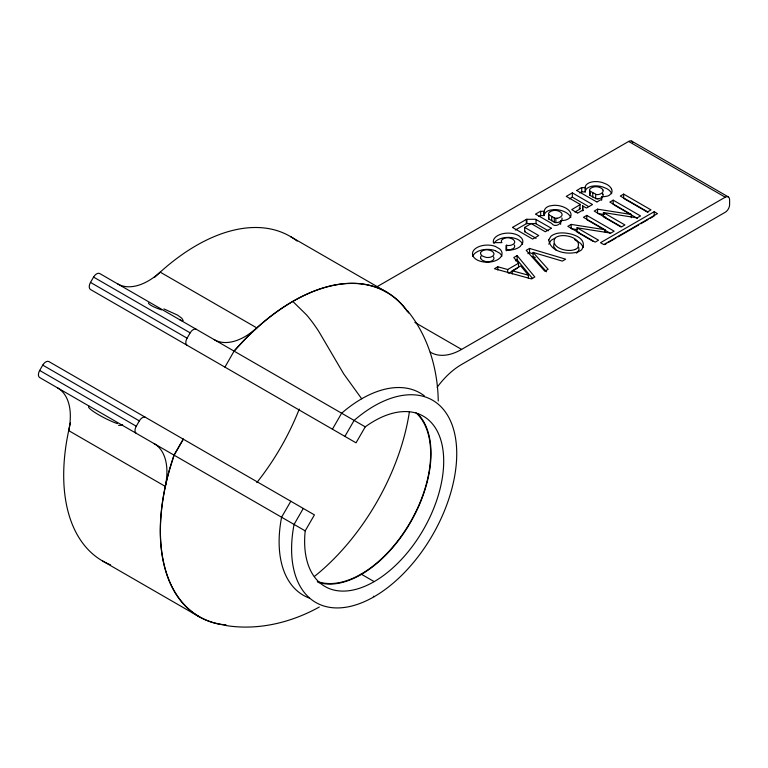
<?xml version="1.0" encoding="UTF-8"?>
<svg xmlns="http://www.w3.org/2000/svg" width="768" height="768" viewBox="0 0 768 768"><rect width="100%" height="100%" fill="white"/><g stroke="black" fill="none" stroke-linecap="round" stroke-linejoin="round"><path stroke-width="1.15" d="M582.634 210.048L582.634 209.318M506.275 250.771L506.362 245.27M560.64 222.067L560.64 221.558M611.702 193.728A12.134 7.008 0 0 0 611.443 193.19L609.581 195.053A8.861 5.117 0 0 1 607.555 196.08L601.651 197.04L601.651 198.336A21.821 12.595 0 0 0 601.67 198.758A1.862 1.075 0 0 1 601.094 199.594L597.091 201.888M570.768 217.603A12.902 7.45 0 0 0 570.221 216.48L569.99 216.038A17.453 10.07 0 0 0 564.73 211.824L564.115 211.555A19.392 11.194 0 0 0 561.782 210.682L560.16 210.23A14.122 8.15 0 0 0 553.728 209.606L549.869 210.192A9.6 5.539 0 0 0 545.51 212.63L544.656 213.936A14.678 8.477 0 0 0 544.406 214.733L544.195 215.597L544.406 210.451A14.678 8.477 0 0 1 544.646 209.645L545.52 208.339A9.6 5.539 0 0 1 549.859 205.901L553.728 205.325A14.122 8.15 0 0 1 560.16 205.939L561.773 206.39A19.392 11.194 0 0 1 564.115 207.264L564.72 207.542A17.453 10.07 0 0 1 570 211.757L570.259 212.179A12.902 7.45 0 0 1 570.528 216.768L570.192 217.171A9.638 5.568 0 0 1 565.142 220.186L561.379 220.694A9.245 5.338 0 0 0 561.024 220.714C560.794 224.63 554.554 227.702 551.606 223.373L535.958 214.339M585.235 187.642L585.35 187.123A10.723 6.192 0 0 1 585.456 186.643L585.456 190.925A10.723 6.192 0 0 0 585.35 191.405L585.293 191.933L585.168 187.632M582.653 205.891L586.435 208.022L592.502 204.518L572.333 192.874L566.266 196.378L580.349 204.518L571.728 209.626L577.354 212.957M577.795 213.034L582.653 210.173L582.662 205.843M548.774 244.195L550.81 240.71A12.758 7.363 0 0 1 554.842 238.378M554.026 243.581L553.613 246.413L555.984 250.061M305.203 530.861L39.677 377.549A6.144 3.552 -60 0 1 39.677 370.454L42.749 365.126A6.144 3.552 -60 0 1 48.893 361.584L314.429 514.886L305.203 530.861A98.333 56.774 -60 0 0 371.194 583.267A98.333 56.774 -60 0 0 443.635 457.786A98.333 56.774 -60 0 0 365.251 426.854L99.725 273.542A6.144 3.552 -60 0 0 93.571 277.094L90.499 282.413A6.144 3.552 -60 0 0 90.499 289.507L356.035 442.819L365.251 426.854M136.262 433.315A6.144 3.552 -60 0 1 136.262 426.221L139.334 420.893A6.144 3.552 -60 0 1 145.478 417.35M187.085 345.274A6.144 3.552 -60 0 1 187.085 338.179L190.166 332.861A6.144 3.552 -60 0 1 196.31 329.309M183.245 439.152L174.029 455.117A187.45 108.23 -60 0 0 226.042 625.142M224.938 367.133L234.077 351.11L243.456 340.992A187.152 108.048 -60 0 1 292.838 301.469A187.306 108.134 -60 0 1 407.088 311.088M183.331 439.2L174.115 455.174L169.699 469.181A187.306 108.134 -60 0 0 225.869 624.979M290.813 501.254L281.587 517.219A116.774 67.421 -60 0 0 309.542 598.147M332.419 429.178L341.635 413.213L346.214 409.402A116.938 67.517 -60 0 1 361.69 398.784A116.774 67.421 -60 0 1 424.378 395.866M303.283 508.454L294.067 524.429A116.774 67.421 -60 0 0 367.421 600.259A116.774 67.421 -60 0 0 456.461 446.035A116.774 67.421 -60 0 0 354.115 420.422L344.899 436.387M577.603 252.192L579.005 249.686L578.717 247.45M535.661 214.032L540.365 211.334L543.888 211.277L543.888 215.568L540.49 215.587L538.858 216.47M502.742 239.107L501.888 239.894A5.587 3.226 0 0 0 501.35 241.363L501.715 242.486M550.253 211.651L549.322 212.323A5.443 3.149 0 0 0 548.525 213.715L548.736 214.675L553.834 217.632A30.067 17.366 0 0 1 554.304 217.92A1.882 1.085 0 0 0 555.859 218.304L556.406 218.266A5.971 3.446 0 0 0 557.107 218.208M376.435 287.059L628.666 141.437A6.144 3.552 -60 0 1 632.842 142.656M512.736 227.261L526.512 219.322L535.546 219.264L551.155 228.115M515.29 230.074L526.55 223.594L535.546 223.555L548.323 230.765M569.299 198.912L572.333 197.165L588.72 206.621M536.102 238.31L524.65 231.696L524.65 227.405L531.206 223.622L545.309 231.763L551.395 228.25M524.65 231.696L525.466 231.226M574.944 212.016L580.358 208.848L579.139 208.099M518.534 263.261L507.696 269.51L497.779 266.774L494.429 268.714L531.475 278.918L534.816 276.979L517.142 255.6L513.792 257.53L518.534 263.261L518.534 267.552M533.098 252.413L562.33 261.101L565.67 259.171L529.546 248.429L526.205 250.368L544.8 271.219L548.141 269.29L533.098 252.413L533.098 256.704L546.557 271.805M604.944 231.869L604.944 229.728L571.171 224.4L567.83 226.33L595.19 242.131L598.531 240.202L577.037 227.789L577.037 232.07L579.37 232.445M577.037 227.789L610.81 233.117L614.15 231.178L586.79 215.386L583.45 217.315L604.944 229.728M631.334 217.709L631.334 214.493L597.562 209.165L594.221 211.094L621.581 226.896L624.922 224.957L603.427 212.554L603.427 216.835L605.76 217.21M603.427 212.554L637.2 217.872L640.541 215.942L613.181 200.15L609.84 202.08L631.334 214.493M623.654 194.102L620.304 196.042L647.664 211.834L651.005 209.904L623.654 194.102L623.654 198.394L647.971 212.438M515.472 260.851L517.142 259.882L517.142 255.6M527.875 253.69L529.546 252.72L532.934 253.728M512.237 273.974L512.237 270.758L520.694 265.872L528.413 275.222L528.413 278.438M508.685 273.235L517.546 268.118M654.173 211.728L600.518 242.707L603.802 244.598L657.456 213.619L654.173 211.728L654.173 216.019M604.646 244.608L606.71 243.418M608.774 242.227L615.994 238.061M618.058 236.87L638.698 224.957M640.762 223.757L647.981 219.59M650.045 218.4L653.146 216.614M430.301 352.118A61.459 35.482 -60 0 0 461.597 349.411L725.251 197.194A6.144 3.552 -60 0 1 729.6 199.709L729.6 204.72A6.144 3.552 -60 0 1 725.251 212.256L461.597 364.474A61.459 35.482 -60 0 0 437.146 387.283M579.59 192.96L581.539 191.914L585.149 191.914M319.306 607.018C291.245 622.608 258.211 630.643 226.195 625.574M596.899 201.994L576.864 190.579M511.469 249.379L513.302 248.506A6.048 3.494 0 0 0 514.224 244.915M574.742 249.562C567.648 252.499 549.965 247.91 554.947 238.147A8.774 5.069 0 0 1 557.818 236.486C564.912 233.549 582.595 238.138 577.603 247.901A8.774 5.069 0 0 1 574.742 249.562M584.986 187.594L581.338 187.68L576.758 190.512M548.813 214.733L548.765 218.986L553.834 221.923A30.067 17.366 0 0 1 554.304 222.211A1.882 1.085 0 0 0 555.859 222.595L556.406 222.547A5.971 3.446 0 0 0 557.107 222.499M581.712 187.603L581.741 191.894M501.773 242.63L493.334 242.64L493.43 240.24A15.053 8.688 0 0 1 502.157 233.846A14.765 8.525 0 0 1 518.87 235.757L521.52 238.032A15.014 8.669 0 0 1 522.538 243.36L520.147 246.518A15.12 8.726 0 0 1 511.133 249.994L506.246 250.118L506.275 245.261M508.013 249.782L506.63 249.61L506.63 245.318L508.013 245.491A5.866 3.389 0 0 0 511.469 245.088L513.302 244.224A6.048 3.494 0 0 0 514.022 240.384L513.667 239.942A8.064 4.656 0 0 0 509.328 237.936A6.058 3.494 0 0 0 502.742 239.098M604.55 214.55L597.562 213.456L597.562 209.165M576.998 229.603L571.171 228.691L571.171 224.4M512.237 270.758L528.413 275.222M533.098 256.704L535.344 257.366M163.901 308.909L177.619 315.139L181.766 318.221L183.197 320.534L182.16 320.842L180.01 319.901M495.408 246.451L499.699 248.928A14.765 8.525 0 0 1 498.672 258.998A15.254 8.813 0 0 1 496.56 260.256A14.784 8.534 0 0 1 479.04 260.813A14.87 8.582 0 0 1 475.709 259.056A14.774 8.525 0 0 1 475.853 248.294A14.851 8.573 0 0 1 495.446 246.422M495.408 250.742L499.699 253.21A14.765 8.525 0 0 1 501.859 256.301M574.618 239.626L580.637 243.37L583.478 247.344M602.966 189.994A7.603 4.387 0 0 0 599.894 187.546A6.835 3.946 0 0 0 595.507 186.739A6.442 3.715 0 0 0 591.84 187.67A8.333 4.81 0 0 0 591.264 187.968L590.342 188.64A5.434 3.139 0 0 0 589.555 190.022L589.584 190.704A0.989 0.566 0 0 0 589.872 191.05L596.496 194.573A7.834 4.522 0 0 0 597.888 194.554M590.17 193.104A5.434 3.139 0 0 0 589.555 194.314L589.584 194.995A0.989 0.566 0 0 0 589.872 195.341L596.496 198.864A7.834 4.522 0 0 0 597.888 198.835M595.69 194.419L595.718 198.72M631.738 141.13L728.323 196.896M628.666 141.437L725.251 197.194M614.198 205.018L637.507 218.477M604.454 217.43L620.832 226.886M582.662 210.134L583.373 210.538M610.099 233.126L586.79 219.667L586.79 215.386M578.064 232.666L593.414 241.526M524.65 227.405L538.742 235.546L532.656 239.069L512.477 227.414M290.611 236.65L387.206 292.416M414.864 322.435L461.597 349.411M93.571 277.094L190.166 332.861M90.499 282.413L187.085 338.179M42.749 365.126L139.334 420.893M39.677 370.454L136.262 426.221M361.133 574.099L374.17 581.626M373.392 596.227L374.17 596.678M102.518 560.957L199.114 616.714M548.736 218.966L548.534 217.997A5.443 3.149 0 0 1 548.736 217.373M292.838 301.459L306.49 314.832A88.435 51.062 60 0 1 319.306 332.304L343.651 373.795L361.69 398.784M517.142 259.882L532.608 278.602M407.779 311.069C428.179 336.259 437.731 368.89 438.259 400.982M493.421 256.838L493.843 257.626A5.923 3.418 0 0 1 493.008 260.112L492.739 260.333A6.73 3.888 0 0 1 491.702 260.966L491.261 261.158A6.067 3.504 0 0 1 485.731 261.6L482.707 260.438A7.411 4.282 0 0 1 480.682 258.298M611.491 188.899L610.56 187.43A16.973 9.802 0 0 0 606.518 184.224L602.899 182.736A14.256 8.227 0 0 0 594.374 181.613A10.147 5.856 0 0 0 585.302 186.624M561.83 217.862L562.042 218.525A5.933 3.427 0 0 1 561.485 220.368L560.899 220.934A6.528 3.773 0 0 1 557.126 222.547M602.899 190.003L603.082 190.646A5.846 3.379 0 0 1 602.496 192.413L601.93 192.97A6.413 3.706 0 0 1 597.907 194.611M602.899 194.294L603.082 194.928A5.846 3.379 0 0 1 602.496 196.704L601.93 197.251A6.413 3.706 0 0 1 597.907 198.893M480.701 258.298L480.576 257.318A5.472 3.158 0 0 1 481.229 256.003M548.544 218.678L548.544 214.387M582.634 208.829L582.624 206.122L582.624 210.902M613.181 200.15L613.181 204.432M601.651 197.04L601.651 200.256M592.752 192.72L592.752 197.011M589.872 191.059L589.872 195.341M589.584 190.704L589.584 194.995M580.003 204.307L580.003 208.589M572.333 192.874L572.333 197.165M560.65 221.146L560.65 224.362M555.859 218.285L555.859 222.576M554.304 217.92L554.304 222.211M551.731 216.413L551.731 220.704M540.672 211.286L540.672 215.578M536.035 219.379L536.035 223.67M529.546 248.429L529.546 252.72M526.925 219.264L526.925 223.546M526.349 219.398L526.349 223.69M507.696 269.51L507.696 272.726M497.779 266.774L497.779 269.99M234.077 351.11A187.45 108.23 -60 0 1 408.586 312.97M214.243 339.658A61.459 35.482 -60 0 0 256.79 327.898L160.205 272.141A61.459 35.482 -60 0 1 117.648 283.901M154.464 277.488A187.45 108.23 -60 0 1 297.158 241.114M110.592 564.874A187.45 108.23 -60 0 1 70.454 422.986M154.195 443.664A61.459 35.482 -60 0 1 165.283 486.394L68.698 430.627A61.459 35.482 -60 0 0 57.6 387.907M416.006 412.81A98.333 56.774 -60 0 1 409.786 523.066A98.333 56.774 -60 0 1 317.299 581.443M409.363 411.955A169.008 97.584 -60 0 1 314.362 576.49M417.504 413.578A98.88 57.082 -60 0 1 415.325 513.466A98.064 56.621 -60 0 1 407.942 526.656M407.914 526.742A98.88 57.082 -60 0 1 317.894 582.25M299.27 409.075A169.018 97.584 -60 0 1 256.819 482.602M122.659 424.637A19.44 3.331 14.2 0 1 118.579 425.347M161.578 309.869A19.44 3.792 15.2 0 1 148.397 302.909M577.008 252.682A8.774 5.069 0 0 1 576.346 253.114M585.302 190.915A10.147 5.856 0 0 1 594.374 185.894A14.256 8.227 0 0 1 602.88 187.037L606.518 188.515A16.973 9.802 0 0 1 610.56 191.722L611.491 193.181A12.134 7.008 0 0 0 611.443 188.909M602.477 193.546A7.603 4.387 0 0 1 602.966 194.285M557.126 218.256A6.528 3.773 0 0 0 560.861 216.634L561.485 216.077A5.933 3.427 0 0 0 562.051 214.234L561.83 213.571A7.651 4.416 0 0 0 558.874 211.229A6.605 3.811 0 0 0 554.63 210.422M550.272 211.661A6.701 3.869 0 0 1 554.621 210.413M493.949 243.331A15.053 8.688 0 0 1 502.157 238.128A14.765 8.525 0 0 1 518.87 240.038L521.52 242.323A15.014 8.669 0 0 1 522.586 244.272M511.594 249.36A6.048 3.494 0 0 1 508.032 249.773M472.742 256.33A14.774 8.525 0 0 1 475.853 252.576A14.851 8.573 0 0 1 495.446 250.714M117.485 423.648A19.44 2.803 27.1 0 1 96.365 413.405A19.44 2.803 27.1 0 1 89.462 406.349M480.576 253.027L480.701 254.016A7.411 4.282 0 0 0 482.707 256.147L485.731 257.309A6.067 3.504 0 0 0 491.27 256.877L491.702 256.685A6.73 3.888 0 0 0 492.739 256.051L492.998 255.83A5.923 3.418 0 0 0 493.843 253.334L493.421 252.557A8.237 4.752 0 0 0 490.243 250.416L487.334 249.811A5.904 3.408 0 0 0 482.832 250.598L481.229 251.712A5.472 3.158 0 0 0 480.576 253.027M548.774 239.904C550.33 252.202 567.706 255.043 577.718 251.952A12.758 7.363 0 0 0 581.75 249.629C590.112 236.045 563.798 230.179 554.842 234.096A12.758 7.363 0 0 0 550.81 236.419L548.774 239.904"/></g></svg>
